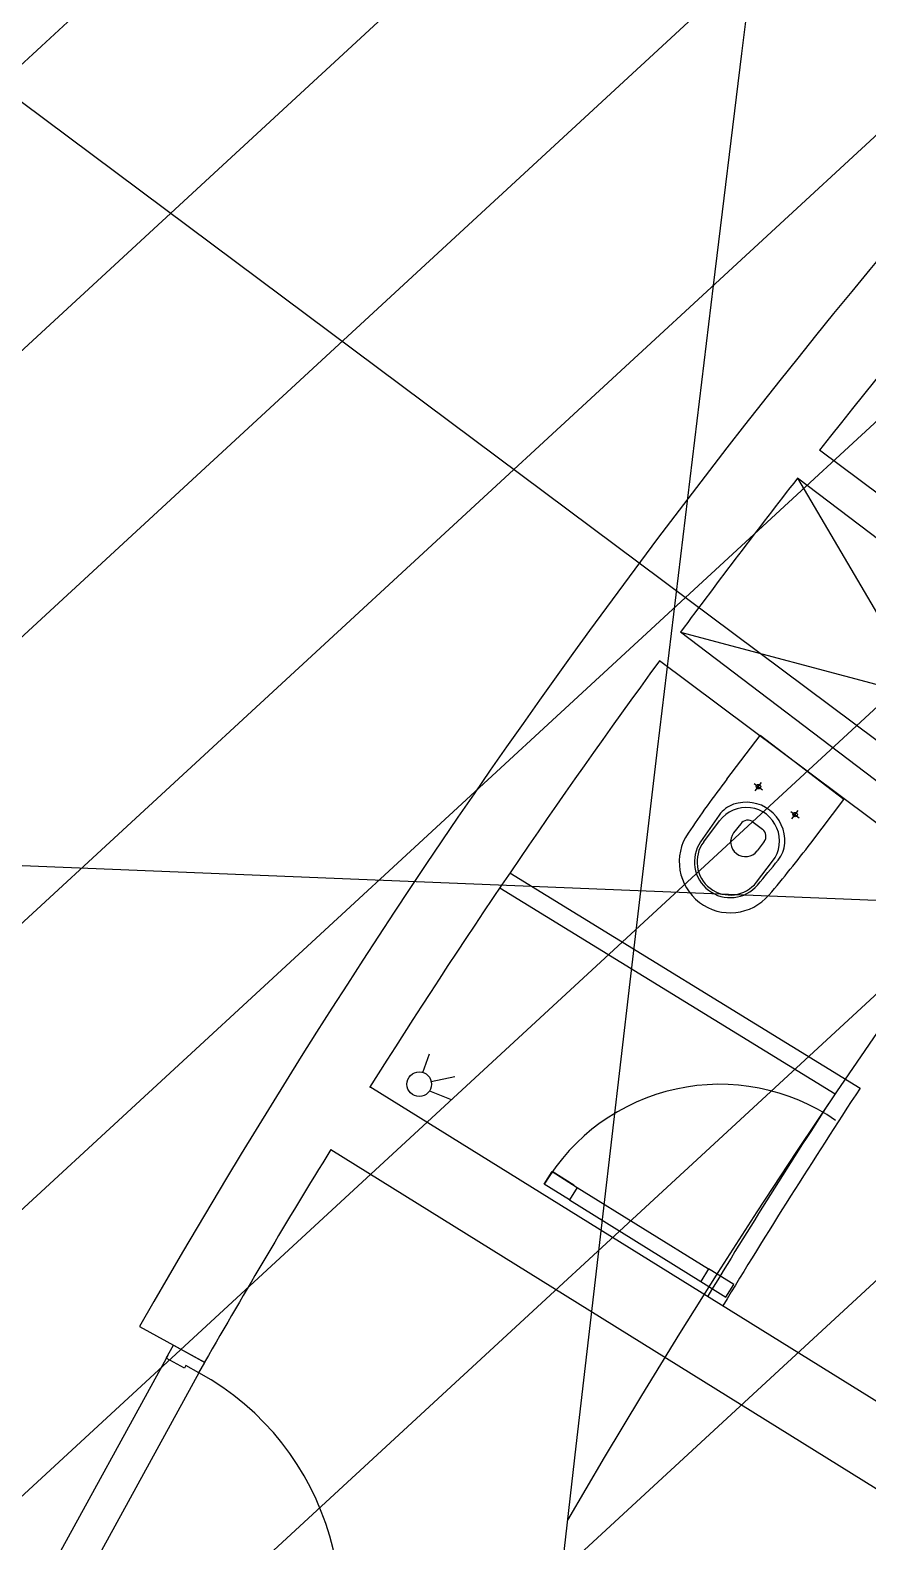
# Model space of a CAD drawing. Extents: x -678889171 to 586587, y -792238163 to 335485.
# Drawn here: x -678768817 to -678765998, y -791977593 to -791972509 of the extents above; entities that cross this region are included whole.
import ezdxf
from ezdxf.enums import TextEntityAlignment as Align

# ---------------------------------------------------------------- set-up
doc = ezdxf.new("R2010")
doc.units = 0
doc.header["$MEASUREMENT"] = 0
for name, color, linetype in [('A-FLOR-PATT', 252, 'Continuous'), ('A-SITE-PATT', 252, 'Continuous'), ('A-WALL', 252, 'Continuous')]:
    doc.layers.add(name, color=color, linetype=linetype)
doc.layers.add('BASEMENT3 LAYOUT$0$HATCH2', color=252, linetype='Continuous', lineweight=15)
doc.styles.add('Ground floor Towers$0$$Bas01-Rname$0$EN-SC', font='swissc.ttf')
doc.styles.add('Ground floor Towers$0$$Bas01-Rname$0$EN-SCL', font='swisscl.ttf')
doc.styles.add('Ground floor Towers$0$04-Ground Floor$0$V2-lower ground$0$LEVEL  FOR LICENSE LOWER GR$0$$LG- LEVEL$0$AR-SR', font='sarb.shx')

# ---------------------------------------------------------------- blocks, each defined once
blk = doc.blocks.new('A$C61C61320')
at = {"layer": 'BASEMENT3 LAYOUT$0$HATCH2'}
h = blk.add_hatch(dxfattribs=at)
h.set_pattern_fill('JIS_WOOD', color=256, scale=1000, style=0)
h.set_pattern_definition([(45, (-845211.5632561638, -471074.8112416068), (-499.9999991609842, 499.9999991609843), [])])
edge = h.paths.add_edge_path()
edge.add_line((-87728.88771757309, -14436.92520058164), (11085.99286301623, -14077.61977391216))
edge.add_line((11085.9928630162, -14077.61977391216), (11086.00013759563, -61296.12011963065))
edge.add_line((11086.00013759569, -61296.12011963065), (-23868.16462742418, -60220.57708285929))
edge.add_line((-23868.16462742421, -60220.57708285929), (-23388.15647815715, -47455.2645226442))
edge.add_arc((-38984.06513334403, -44366.02445463254), 15898.9235792472, 348.7958745272753, 525.9866040010601)
edge.add_line((-54409.82303213701, -40516.12001080933), (-55179.78612954497, -49076.3717473704))
edge.add_line((-55179.78612954495, -49076.3717473704), (-87616.00626249687, -47227.09333388295))
edge.add_line((-87616.00626249681, -47227.09333388295), (-87728.88771757303, -14436.92520058164))
blk = doc.blocks.new('GR')
at = {"layer": 'A-FLOR-PATT'}
for p, q in [((49525, 196905), (-15202.90004794695, 241219.0248279215)), ((30791.80158176535, 210538.0459113086), (29298.81413588337, 211560.7575085301)), ((30530.88085418709, 210556.9771759924), (29228.62405942294, 211463.3838248485)), ((29228.62405942294, 211463.3838248485), (30157.84687370269, 210022.5138715401)), ((30157.84687370269, 210022.5138715401), (28856.69633245534, 210930.2790175156)), ((28856.69633245534, 210930.2790175156), (30530.80665022249, 210557.044322425)), ((31545.28793525553, 208943.1118025062), (28789.55878250397, 210830.8143221041)), ((29032.46843831082, 210442.7970719477), (29138.03212942353, 210593.7998650497)), ((29428.98456409502, 210390.3995681996), (29138.03212942353, 210593.7998650497)), ((29125.43363449788, 210431.7889767564), (29154.11908580347, 210411.7354263627)), ((29129.74958495381, 210407.4194759067), (29149.80313534749, 210436.1049272124)), ((29252.46920456567, 210342.9803964415), (29281.15465587131, 210322.9268460479)), ((29256.78515502165, 210318.6108955919), (29276.83870541532, 210347.2963468975)), ((29323.42087298231, 210239.3967750976), (29428.98456409502, 210390.3995681996)), ((28963.21880066314, 210229.0491657125), (29013.53176896345, 210301.8545638996)), ((29085.0931253257, 210294.8463577392), (29062.69841814238, 210262.8120161987)), ((29126.86941249655, 210302.2451299495), (29158.99711795888, 210279.7851535086)), ((29166.39589016913, 210238.0088663377), (29144.0011829858, 210205.9745247972)), ((29146.45690668868, 210100.9502714656), (29197.55463958845, 210173.2070529942)), ((28315.73234979334, 210097.8359611249), (29522.74838148381, 209422.803499959)), ((31695, 210055), (-8850, 210055.0000000001)), ((28284.07348880812, 210046.7957381068), (29439.5457455595, 209400.5895065362)), ((28050.86743666409, 209415.696516607), (28069.87246836507, 209479.5493449748)), ((28079.85484981898, 209386.7923635537), (28158.56891851482, 209406.7341520362)), ((27874.02580942312, 209361.5092579908), (29906.43735160152, 208211.2044860532)), ((28075.74518767613, 209354.8203897264), (28149.3386335689, 209329.1876028012)), ((27751.29269146548, 209143.7093488346), (29790.53933174815, 207989.536046433)), ((27132.83014715811, 208523.5453456614), (27355.99165931006, 208412.0766562272)), ((27226.77542665821, 208420.5632511739), (27249.06269520808, 208465.3212410816)), ((27249.06269520808, 208465.3212410816), (27356.48187098666, 208411.831796562)), ((27231.23288036813, 208429.5148491554), (26821.14713905064, 207605.9678348523)), ((27289.43661252902, 208389.3610752041), (27226.77542665821, 208420.5632511739)), ((27338.65205614677, 208376.0254046358), (27356.48187098666, 208411.831796562)), ((27338.65205614677, 208376.0254046358), (26928.56631482928, 207552.4783903327)), ((27293.89406623899, 208398.3126731857), (27289.43661252902, 208389.3610752041)), ((27338.65205614677, 208376.0254046358), (27293.89406623899, 208398.3126731857))]:
    blk.add_line(p, q, dxfattribs=at)
at = {"layer": 'A-FLOR-PATT', "extrusion": (-1.27048066633654e-08, 7.125208798164382e-09, 0.9999999999999999)}
for p, q in [((28473.59646828099, 209056.4833595004, -1.057348858049642e-05), (28498.23567039574, 209099.9909418183, -1.0570452889607e-05)), ((28498.23567039574, 209099.9909418183, -1.0570452889607e-05), (28573.93886362884, 209057.1187301386, -9.30318499592418e-06)), ((28573.93886362884, 209057.1187301386, -9.30318499592418e-06), (28498.23567039574, 209099.9909418183, -1.0570452889607e-05)), ((28498.23567039574, 209099.9909418183, -1.0570452889607e-05), (28585.25083503148, 209050.7125375888, -9.113823126753436e-06)), ((28560.61163291672, 209007.2049552709, -9.116858817642638e-06), (28473.59646828099, 209056.4833595004, -1.057348858049642e-05)), ((28585.25083503148, 209050.7125375888, -9.113823126753436e-06), (28560.61163291672, 209007.2049552709, -9.116858817642638e-06)), ((28585.25083503147, 209050.7125375888, -9.113823126753219e-06), (29037.72969113734, 208794.4648355954, -1.539348359914537e-06)), ((28560.61163291673, 209007.2049552709, -9.116858817642421e-06), (29013.09048902259, 208750.9572532775, -1.542384050803739e-06)), ((29037.72969113735, 208794.4648355954, -1.539348359914537e-06), (29013.0904890226, 208750.9572532775, -1.542384050803522e-06)), ((29049.04166254, 208788.0586430455, -1.349986490743575e-06), (29037.72969113735, 208794.4648355954, -1.539348359914537e-06)), ((29124.7448557731, 208745.1864313658, -8.271859706075226e-08), (29049.04166254, 208788.0586430455, -1.349986490743575e-06)), ((29013.0904890226, 208750.9572532775, -1.542384050803522e-06), (29100.10565365835, 208701.678849048, -8.57542879499542e-08)), ((29100.10565365835, 208701.678849048, -8.57542879499542e-08), (29124.7448557731, 208745.1864313658, -8.271859706075226e-08))]:
    blk.add_line(p, q, dxfattribs=at)
at = {"layer": 'A-FLOR-PATT'}
for centre, radius in [((29139.77636015065, 210421.7622015596), 7.5), ((29266.81193021849, 210332.9536212447), 7.5), ((28039.87178085986, 209375.6816541013), 41.49811643827706)]:
    blk.add_circle(centre, radius, dxfattribs=at)
for centre, radius, start, end in [((632160.654919429, 163506.251165366), 613595.8226879981, 171.0737824436527, 189.9862451256833), ((632160.654919429, 163506.251165366), 605195.8226879981, 171.0737824436527, 190.1263033448895), ((49526.59955092936, 196905.9360870057), 23655.24608071568, 5.69885754428108, 152.2212887960275), ((49526.59955092927, 196905.9360870057), 23655.24608071568, 5.698857544488487, 152.2212887979112), ((49462.5152739476, 196949.8101306047), 25150.86846790402, 138.5808713405524, 152.6017680256882), ((50815.89882102846, 200456.6392598988), 27278.5326697717, 152.163751733806, 161.1181029856222), ((49521.41111856893, 196909.8478151424), 24972.03603168805, 139.7111396675946, 144.0773426623673), ((49526.59956481741, 196905.9360774974), 24978.53267376707, 144.3523943303264, 145.8434616032786), ((49527.42795058606, 196905.4599017905), 24979.48791211682, 146.1193874300945, 150.0993614365272), ((32310.80573038367, 208150.9627412403), 4000.000000000521, 145.0432045165061, 148.2513618941406), ((29094.98140194935, 210265.9745352155), 100, 111.3251076226289, 146.6675265543735), ((29105.89118612956, 210238.028576489), 112.2676204798005, 324.7332459792232, 145.3531630539699), ((29105.89118612956, 210238.028576489), 130, 358.7613014111017, 111.3251076226289), ((32310.80573038396, 208150.9627412418), 3949, 146.6675265543735, 148.2513618973526), ((29109.68065501625, 210277.6576002589), 30, 55.04320451607293, 145.0432045171146), ((29055.1843515627, 210165.4953639018), 171.5000000000175, 148.2513618941534, 321.8350471388935), ((29103.34980056406, 210234.393270498), 49.59999999999997, 145.0432045171146, 325.0432045171145), ((29141.80836047853, 210255.1976238181), 30, 325.0432045171145, 55.04320451607293), ((29055.18435156269, 210165.4953639019), 120.5, 148.2513618973526, 321.835047136387), ((29055.18435156269, 210165.4953639019), 111.7888557810301, 145.3531630539699, 324.7332459792232), ((26045.0835809085, 212531.2311058038), 4000.00000000067, 321.8350471388939, 325.0432045165284), ((29135.88417544597, 210237.3800459458), 100, 323.4188824731485, 358.7613014111017), ((26045.08358090917, 212531.2311058036), 3949, 321.835047136387, 323.4188824731485), ((49765.06709034246, 197266.4034214167), 23672.03603168805, 149.1631105713232, 151.1119624382958), ((49816.71278792681, 197237.5959981493), 23671.16966252703, 149.017918721059, 151.1128763118413), ((49527.42795058606, 196905.4599017905), 24979.48791211682, 150.6638904653285, 152.5714176360681), ((26928.56631482928, 207552.4783903327), 919.9999999997044, 333.528962748213, 63.5289627477469)]:
    blk.add_arc(centre, radius, start, end, dxfattribs=at)
at = {"layer": 'A-FLOR-PATT', "extrusion": (-1.27048066633654e-08, 7.125208798164382e-09, 0.9999999999999999)}
blk.add_arc((29078.0887759201, 208729.8832410218, 0.001117210641173197), 687.0797532929839, 57.75913285563232, 151.6181663735956, dxfattribs=at)
at = {"layer": 'A-FLOR-PATT', "style": 'Ground floor Towers$0$04-Ground Floor$0$V2-lower ground$0$LEVEL  FOR LICENSE LOWER GR$0$$LG- LEVEL$0$AR-SR', "flags": 12}
for tag, p in [('L', (30296.07288644527, 72859.53473235783)), ('P', (30237.50458115668, 72203.99769414036))]:
    blk.add_attdef(tag, text='', height=500, dxfattribs=at).set_placement(p, align=Align.RIGHT)
at = {"layer": 'A-FLOR-PATT'}
for tag, p, height, style in [('N', (85492.25876324323, 56633.4995742733), 250, 'Ground floor Towers$0$$Bas01-Rname$0$EN-SC'), ('N', (89389.48149106537, 56633.4995742733), 250, 'Ground floor Towers$0$$Bas01-Rname$0$EN-SC'), ('N', (94597.61363499537, 56633.4995742733), 250, 'Ground floor Towers$0$$Bas01-Rname$0$EN-SC'), ('AN', (85922.66280553787, 56313.08159666645), 200, 'Ground floor Towers$0$$Bas01-Rname$0$EN-SCL'), ('AN', (89819.88553336001, 56313.08159666645), 200, 'Ground floor Towers$0$$Bas01-Rname$0$EN-SCL'), ('AN', (95028.01767729002, 56313.08159666645), 200, 'Ground floor Towers$0$$Bas01-Rname$0$EN-SCL'), ('SN', (85299.47460008037, 56025.08594095582), 200, 'Ground floor Towers$0$$Bas01-Rname$0$EN-SCL'), ('SN', (89196.69732790251, 56025.08594095582), 200, 'Ground floor Towers$0$$Bas01-Rname$0$EN-SCL'), ('SN', (94404.82947183252, 56025.08594095582), 200, 'Ground floor Towers$0$$Bas01-Rname$0$EN-SCL'), ('F', (85927.04975899268, 56008.67972904726), 200, 'Ground floor Towers$0$$Bas01-Rname$0$EN-SCL'), ('F', (89824.27248681482, 56008.67972904726), 200, 'Ground floor Towers$0$$Bas01-Rname$0$EN-SCL'), ('F', (95032.40463074483, 56008.67972904726), 200, 'Ground floor Towers$0$$Bas01-Rname$0$EN-SCL')]:
    blk.add_attdef(tag, p, '', height=height, dxfattribs=dict(at, style=style))
at = {"layer": 'A-FLOR-PATT', "style": 'Ground floor Towers$0$$Bas01-Rname$0$EN-SCL', "width": 0.8}
for p in [(85305.16036184286, 56295.1433535593), (89202.383089665, 56295.1433535593), (94410.51523359501, 56295.1433535593)]:
    blk.add_attdef('FN', p, '', height=250, dxfattribs=at)

msp = doc.modelspace()

# ---------------------------------------------------------------- block references
at = {"layer": 'A-SITE-PATT', "rotation": 357.6731745000001}
msp.add_blockref('A$C61C61320', (-678706236.4347705, -791940527.995869, -212772), dxfattribs=at)

# ---------------------------------------------------------------- next in the draw order: block references
at = {"layer": 'A-WALL', "rotation": 357.6731745000001}
msp.add_blockref('GR', (-678804025.0995113, -792184118.4910543, -212772), dxfattribs=at)

doc.saveas('drawing.dxf')
